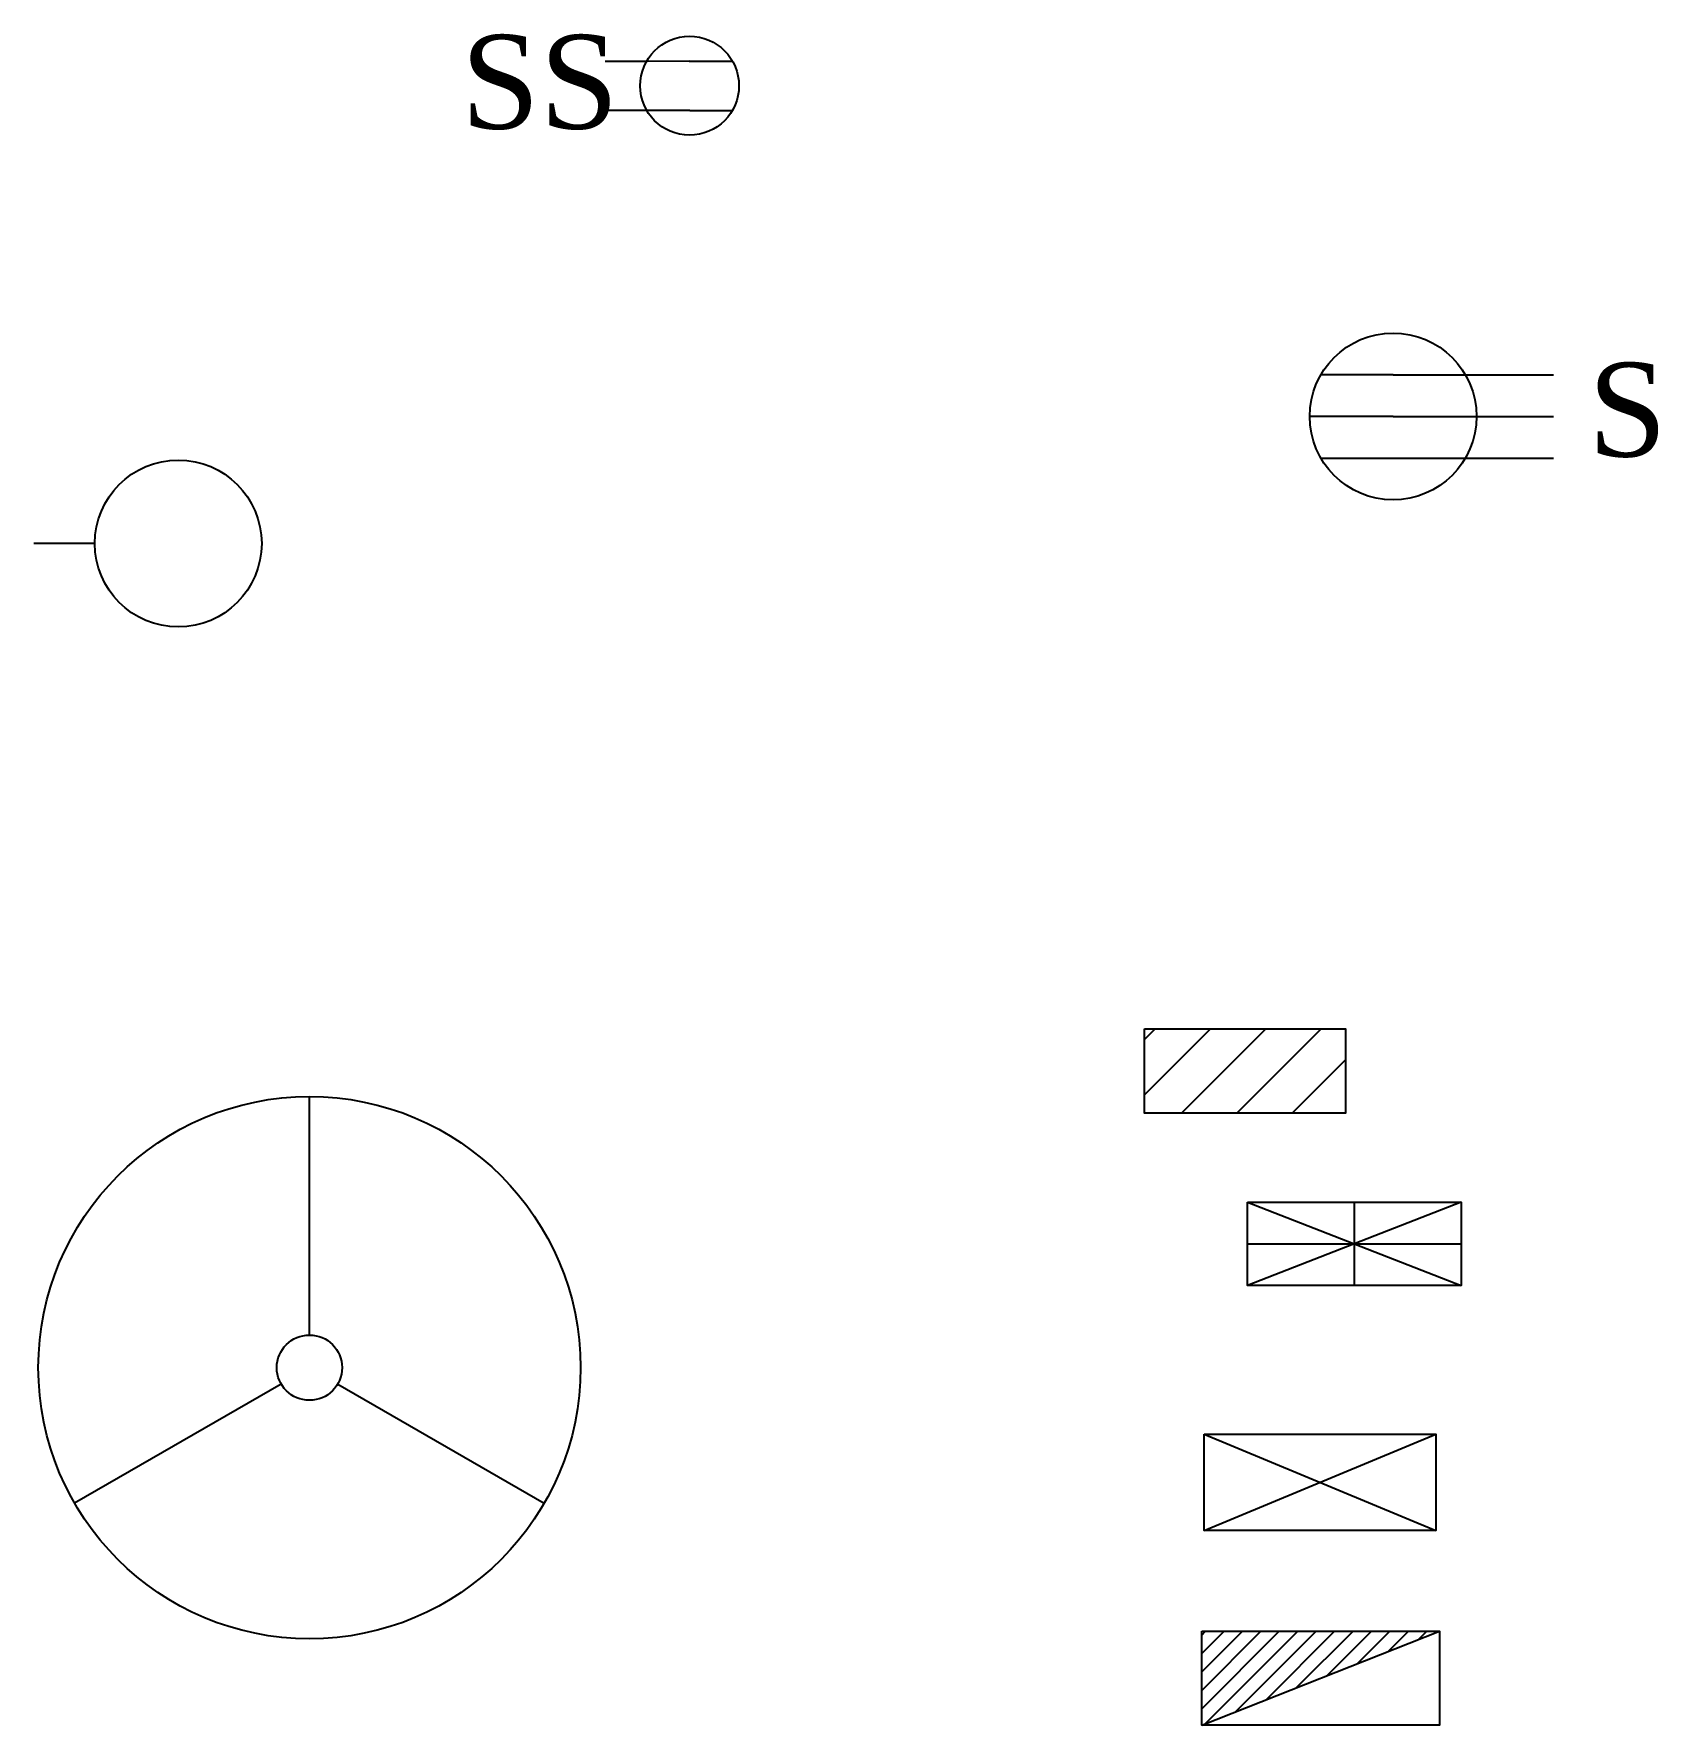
# Model space of a CAD drawing. Header units: inches. Extents: x -3370 to 1282, y -1825 to 213.
# Drawn here: x 945.4 to 1101.1, y -87.2 to 75 of the extents above; entities that cross this region are included whole.
import ezdxf

# ---------------------------------------------------------------- set-up
doc = ezdxf.new("R2010")
doc.units = ezdxf.units.IN
doc.header["$MEASUREMENT"] = 0
doc.layers.add('Fittings and Fixture', color=7, linetype='Continuous')
doc.styles.get("Standard").update_dxf_attribs({"font": 'Times New Roman.ttf'})

# ---------------------------------------------------------------- blocks, each defined once
blk = doc.blocks.new('Fan')
at = {"layer": 'Fittings and Fixture'}
for p, q in [((0, 3.13), (0, 26)), ((-2.71, -1.57), (-22.52, -13)), ((2.71, -1.57), (22.52, -13))]:
    blk.add_line(p, q, dxfattribs=at)
for radius in [26, 3.13]:
    blk.add_circle((0, 0), radius, dxfattribs=at)
blk = doc.blocks.new('Light (Wall Bracket)')
at = {"layer": 'Fittings and Fixture'}
blk.add_line((5.85, 0), (0, 0), dxfattribs=at)
blk.add_circle((13.85, 0), 8, dxfattribs=at)
blk = doc.blocks.new('Socket 3pin')
at = {"layer": 'Fittings and Fixture'}
for p, q in [((8, 4), (1.07, 4)), ((8, 4), (23.37, 4)), ((8, 0), (0, 0)), ((8, 0), (23.37, 0)), ((1.07, -4), (23.37, -4))]:
    blk.add_line(p, q, dxfattribs=at)
blk.add_circle((8, 0), 8, dxfattribs=at)
at = {"layer": 'Fittings and Fixture', "insert": (26.7, 5.16), "char_height": 9, "width": 15.6517, "attachment_point": 1}
blk.add_mtext('S', dxfattribs=at)
blk = doc.blocks.new('Socket 2pin SB level')
at = {"ltscale": 30}
for p, q in [((-8.8, 2.21), (-12.75, 2.21)), ((-4.71, 2.26), (-8.8, 2.21)), ((-4.71, 2.26), (-0.56, 2.24)), ((-8.78, -2.48), (-12.82, -2.48)), ((-4.64, -2.48), (-8.78, -2.48)), ((-4.64, -2.48), (-0.57, -2.48))]:
    blk.add_line(p, q, dxfattribs=at)
blk.add_circle((-4.67, -0.11), 4.74, dxfattribs=at)
at = {"layer": 'Fittings and Fixture', "insert": (-26.6, 4.77), "char_height": 9, "width": 15.6517, "attachment_point": 1}
blk.add_mtext('SS', dxfattribs=at)
blk = doc.blocks.new('Switch Board')
at = {"layer": 'Fittings and Fixture', "ltscale": 50}
h = blk.add_hatch(dxfattribs=at)
h.set_pattern_fill('ANSI31', color=256, scale=30)
h.set_pattern_definition([(45, (20.4854, 50.2736), (-2.65165, 2.65165), [])])
h.paths.add_polyline_path([(0, 8.08), (0, 0), (19.27, 0), (19.27, 8.08)])
blk.add_lwpolyline([(0, 8.08), (19.27, 8.08), (19.27, 0), (0, 0)], close=True, dxfattribs=at)
blk = doc.blocks.new('Emergency Switch Board')
at = {"ltscale": 30}
for p, q in [((0, 8), (20.5, 0)), ((20.5, 8), (0, 0)), ((10.25, 8), (10.25, 0)), ((0, 4), (20.5, 4))]:
    blk.add_line(p, q, dxfattribs=at)
blk.add_lwpolyline([(0, 8), (20.5, 8), (20.5, 0), (0, 0)], close=True, dxfattribs=at)
blk = doc.blocks.new('ESDB')
at = {"ltscale": 30}
h = blk.add_hatch(dxfattribs=at)
h.set_pattern_fill('ANSI31', color=256, scale=10)
h.set_pattern_definition([(45, (-1057.3712, 87.1568), (-0.8838835, 0.8838835), [])])
h.paths.add_polyline_path([(0, 9.01), (0, 0), (22.8, 9.01)])
blk.add_line((0, 0), (22.8, 9.01), dxfattribs=at)
blk.add_lwpolyline([(0, 9.01), (22.8, 9.01), (22.8, 0), (0, 0)], close=True, dxfattribs=at)
blk = doc.blocks.new('SDB')
at = {"ltscale": 30}
for p, q in [((0, 9.26), (22.22, 0)), ((0, 0), (22.22, 9.26))]:
    blk.add_line(p, q, dxfattribs=at)
blk.add_lwpolyline([(0, 9.26), (22.22, 9.26), (22.22, 0), (0, 0)], close=True, dxfattribs=at)

msp = doc.modelspace()

# ---------------------------------------------------------------- block references
for name, p in [('Emergency Switch Board', (1061.75, -45)), ('SDB', (1057.61458, -68.50584)), ('ESDB', (1057.37123, -87.1568))]:
    msp.add_blockref(name, p)
at = {"layer": 'Fittings and Fixture'}
for name, p in [('Socket 2pin SB level', (1012.93157, 70.14786)), ('Socket 3pin', (1067.72879, 38.32838)), ('Light (Wall Bracket)', (945.3786, 26.1445)), ('Switch Board', (1051.87723, -28.46661)), ('Fan', (971.80965, -52.87769))]:
    msp.add_blockref(name, p, dxfattribs=at)

doc.saveas('drawing.dxf')
